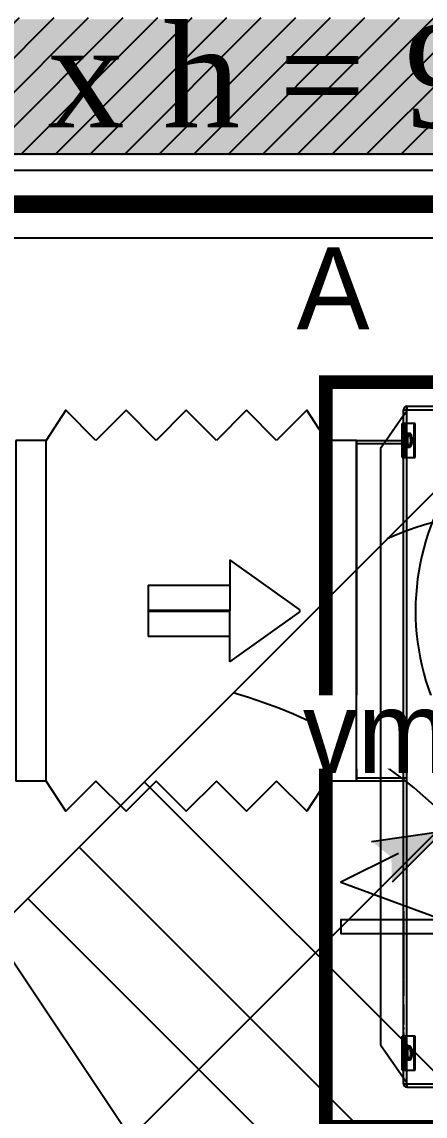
# Model space of a CAD drawing. Header units: centimetres. Extents: x 2811 to 13089, y 820 to 6224.
# Drawn here: x 8690.4 to 8749.6, y 2458.7 to 2619.3 of the extents above; entities that cross this region are included whole.
import ezdxf

# ---------------------------------------------------------------- set-up
doc = ezdxf.new("R2010")
doc.units = ezdxf.units.CM
for name, color, linetype in [('01_poch_murs', 253, 'Continuous'), ('B GÈnÈral_Hatch', 252, 'Continuous'), ('B Général', 252, 'Continuous'), ('prlm-VMC', 93, 'Continuous')]:
    doc.layers.add(name, color=color, linetype=linetype)
doc.layers.add('prlm-ELEC-CFO', color=1, linetype='Continuous', lineweight=25)
doc.layers.add('prlm-MOD-PB', color=2, linetype='Continuous', lineweight=30)
doc.styles.add('prlm-elec-cfo', font='comic.ttf', dxfattribs={"height": 12})
doc.styles.add('prlm-vmc', font='pala.ttf', dxfattribs={"height": 14})

# ---------------------------------------------------------------- blocks, each defined once
blk = doc.blocks.new('xi.manchonvmc')
at = {"layer": 'prlm-VMC'}
for points in [[(3.54, 20), (5.86, 23.54), (9.39, 20)], [(9.39, 20), (12.93, 23.54), (16.46, 20)], [(16.46, 20), (20, 23.54), (23.54, 20)], [(23.54, 20), (27.07, 23.54), (30.61, 20)], [(30.61, 20), (34.14, 23.54), (36.46, 20)], [(0, -20), (0, 20)], [(0, 20), (3.54, 20)], [(3.54, -20), (3.54, 20)], [(36.46, 20), (36.46, -20)], [(36.46, 20), (40, 20)], [(40, -20), (40, 20)], [(0, -20), (3.54, -20)], [(3.54, -20), (5.86, -23.54), (9.39, -20)], [(9.39, -20), (12.93, -23.54), (16.46, -20)], [(16.46, -20), (20, -23.54), (23.54, -20)], [(23.54, -20), (27.07, -23.54), (30.61, -20)], [(30.61, -20), (34.14, -23.54), (36.46, -20)], [(36.46, -20), (40, -20)]]:
    blk.add_lwpolyline(points, dxfattribs=at)
blk = doc.blocks.new('xi.d630')
at = {"layer": 'prlm-VMC'}
for p, q in [((0, 0), (0, 115.95)), ((-40.95, 75), (40.95, 75)), ((-31.5, 0), (-31.5, 75)), ((31.5, 0), (31.5, 75)), ((-31.5, 12), (31.5, 12)), ((-31.5, 0), (31.5, 0))]:
    blk.add_line(p, q, dxfattribs=at)
for centre, radius, start, end in [((0, 75), 31.5, 0, 180), ((0, 75), 28.35, 0, 180), ((14.18, 75), 14.18, 0, 180), ((0, 45.25), 33.53, 20.016, 159.984), ((0, 75), 31.5, 180, 0), ((-14.17, 75), 14.18, 180, 0), ((0, -28.1), 64.67, 60.8516, 119.1484)]:
    blk.add_arc(centre, radius, start, end, dxfattribs=at)
blk = doc.blocks.new('xi.c630-45')
at = {"layer": 'prlm-VMC'}
for p, q in [((2.86, 82.95), (-3.82, 76.27)), ((47.41, 38.41), (2.86, 82.95)), ((-17.11, 62.98), (-3.82, 76.27)), ((40.73, 31.72), (-3.82, 76.27)), ((-31.5, 28.25), (-17.11, 62.98)), ((36.3, 27.29), (-17.11, 62.98)), ((18.45, 54), (25.13, 60.68)), ((9.59, 45.14), (18.45, 54)), ((0, 21.98), (9.59, 45.14)), ((47.41, 38.41), (40.73, 31.72)), ((36.3, 27.29), (40.73, 31.72)), ((31.5, 15.72), (-31.5, 28.25)), ((-31.5, 9.45), (-31.5, 28.25)), ((31.5, 15.72), (36.3, 27.29)), ((0, 9.45), (0, 21.98)), ((31.5, 9.45), (31.5, 15.72)), ((-31.5, 0), (-31.5, 9.45)), ((31.5, 9.45), (-31.5, 9.45)), ((0, 0), (0, 9.45)), ((31.5, 0), (31.5, 9.45)), ((31.5, 0), (-31.5, 0))]:
    blk.add_line(p, q, dxfattribs=at)
blk = doc.blocks.new('xi.vmc')
at = {"layer": 'prlm-ELEC-CFO', "lineweight": 5}
blk.add_hatch(color=0, dxfattribs=at).paths.add_polyline_path([(-3, 6), (-0.1, 3.7), (0, 0), (7.5, 7.5)])
at = {"layer": 'prlm-ELEC-CFO', "color": 0}
for points in [[(-3, 6), (7.5, 7.5), (0, 0)], [(0.95, 4.23), (-7.5, 0), (7.5, -5.5), (-7.5, -5.5), (-7.5, -7.5), (7.5, -7.5)]]:
    blk.add_lwpolyline(points, dxfattribs=at)
blk = doc.blocks.new('xi.lumA')
at = {"layer": 'prlm-ELEC-CFO', "color": 0, "linetype": 'ByBlock', "lineweight": -2, "ltscale": 50}
blk.add_lwpolyline([(-80, -5), (-80, 5), (80, 5), (80, -5)], close=True, dxfattribs=at)
at = {"layer": 'prlm-ELEC-CFO', "color": 0, "linetype": 'ByBlock', "lineweight": 5, "ltscale": 50, "const_width": 2.6}
blk.add_lwpolyline([(-60, 0), (60, 0), (60, 0)], dxfattribs=at)
blk = doc.blocks.new('xi.naos7500v')
at = {"layer": 'prlm-VMC', "color": 0}
for p, q in [((-35.75, 99.9), (-35.75, 99.4)), ((-35.75, 99.4), (-35.75, 99.9)), ((-35.75, 99.9), (35.75, 99.9)), ((-36.25, 98.54), (-38.8, 94.9)), ((-36.25, 97.4), (-36.25, 99.4)), ((-36.25, 99.4), (-35.75, 99.4)), ((-36.25, 99.4), (-35.75, 99.4)), ((-36.25, 98.54), (-35.75, 99.26)), ((-35.75, 99.26), (-35.75, 99.4)), ((-35.75, 0.5), (-35.75, 99.4)), ((-35.75, 99.4), (35.75, 99.4)), ((-35.75, 99.4), (35.75, 99.4)), ((-35.75, 99.4), (35.75, 99.4)), ((-35.75, 97.4), (-35.75, 99.4)), ((-34.72, 97.4), (-36.44, 97.4)), ((-36.44, 92.4), (-36.44, 97.4)), ((-36.25, 92.4), (-36.25, 97.4)), ((-36.12, 97.4), (-36.12, 92.4)), ((-35.75, 92.4), (-35.75, 97.4)), ((-34.53, 97.4), (-34.72, 97.4)), ((-34.72, 92.4), (-34.72, 97.4)), ((-34.53, 92.4), (-34.53, 97.4)), ((-43.15, 44.9), (-43.15, 94.9)), ((-43.15, 94.9), (-36.44, 94.9)), ((-38.8, 94.9), (-39.65, 93.69)), ((-36.44, 94.9), (-36.25, 94.9)), ((-35.33, 95.9), (-35.57, 95.9)), ((-35.75, 94.4), (-43.15, 94.4)), ((-39.65, 93.69), (-39.65, 44.9)), ((-35.57, 93.9), (-35.33, 93.9)), ((-36.44, 92.4), (-34.72, 92.4)), ((-36.25, 7.49), (-36.25, 92.4)), ((-35.75, 7.49), (-35.75, 92.4)), ((-34.72, 92.4), (-34.53, 92.4)), ((-36.25, 90.67), (-36.25, 90.91)), ((-36.25, 90.91), (-36.25, 90.91)), ((-36.25, 90.67), (-36.25, 90.67)), ((-36.25, 89.81), (-36.25, 90.67)), ((-36.25, 90.67), (-36.25, 90.67)), ((-36.25, 89.81), (-36.25, 89.81)), ((-36.25, 89.81), (-36.25, 89.81)), ((-36.25, 89.57), (-36.25, 89.81)), ((-36.25, 89.57), (-36.25, 89.57)), ((-36.25, 88.91), (-36.25, 88.91)), ((-36.25, 88.36), (-36.25, 88.91)), ((-36.25, 88.67), (-36.25, 88.67)), ((-36.25, 88.52), (-36.25, 88.52)), ((-36.25, 88.45), (-36.25, 88.45)), ((-36.25, 88.24), (-36.25, 88.45)), ((-36.25, 88.36), (-36.25, 88.36)), ((-36.25, 88.12), (-36.25, 88.36)), ((-36.25, 88.24), (-36.25, 88.24)), ((-36.25, 88.03), (-36.25, 88.24)), ((-36.25, 88.12), (-36.25, 88.12)), ((-36.25, 87.57), (-36.25, 88.12)), ((-36.25, 88.03), (-36.25, 88.03)), ((-36.25, 87.96), (-36.25, 87.96)), ((-36.25, 87.81), (-36.25, 87.81)), ((-36.25, 87.57), (-36.25, 87.57)), ((-36.25, 84.9), (-36.25, 86.9)), ((-36.25, 86.9), (-36.25, 86.9)), ((-36.25, 85.15), (-36.25, 86.66)), ((-36.25, 86.66), (-36.25, 86.66)), ((-36.25, 85.15), (-36.25, 85.15)), ((-36.25, 84.9), (-36.25, 84.9)), ((-36.25, 84.24), (-36.25, 84.24)), ((-36.25, 83.71), (-36.25, 84.24)), ((-36.25, 84.24), (-36.25, 84.24)), ((-36.25, 84), (-36.25, 84)), ((-36.25, 84), (-36.25, 84)), ((-36.25, 84), (-36.25, 84)), ((-36.25, 83.85), (-36.25, 83.85)), ((-36.25, 83.79), (-36.25, 83.79)), ((-36.25, 83.79), (-36.25, 83.79)), ((-36.25, 83.71), (-36.25, 83.71)), ((-36.25, 83.71), (-36.25, 83.71)), ((-36.25, 83.44), (-36.25, 83.71)), ((-36.25, 83.71), (-36.25, 83.71)), ((-36.25, 83.71), (-36.25, 83.71)), ((-36.25, 83.71), (-36.25, 83.71)), ((-36.25, 83.44), (-36.25, 83.44)), ((-36.25, 83.44), (-36.25, 83.44)), ((-36.25, 82.9), (-36.25, 83.44)), ((-36.25, 83.44), (-36.25, 83.44)), ((-36.25, 83.44), (-36.25, 83.44)), ((-36.25, 83.44), (-36.25, 83.44)), ((-36.25, 83.36), (-36.25, 83.36)), ((-36.25, 83.29), (-36.25, 83.29)), ((-36.25, 83.29), (-36.25, 83.29)), ((-36.25, 83.15), (-36.25, 83.15)), ((-36.25, 83.15), (-36.25, 83.15)), ((-36.25, 82.9), (-36.25, 82.9)), ((-36.25, 82.9), (-36.25, 82.9)), ((-36.25, 82.9), (-36.25, 82.9)), ((-36.25, 80.24), (-36.25, 80.24)), ((-36.25, 78.91), (-36.25, 80.24)), ((-36.25, 80.24), (-36.25, 80.24)), ((-36.25, 79.96), (-36.25, 79.96)), ((-36.25, 79.18), (-36.25, 79.18)), ((-36.25, 78.91), (-36.25, 78.91)), ((-61.75, 77.4), (-61.75, 69.9)), ((-51.55, 70.11), (-61.75, 77.4)), ((-36.25, 78.24), (-36.25, 78.24)), ((-36.25, 76.9), (-36.25, 78.24)), ((-36.25, 78), (-36.25, 78)), ((-36.25, 77.47), (-36.25, 77.47)), ((-36.25, 77.47), (-36.25, 77.47)), ((-36.25, 77.47), (-36.25, 77.47)), ((-36.25, 77.47), (-36.25, 77.47)), ((-36.25, 77.47), (-36.25, 77.47)), ((-36.25, 77.47), (-36.25, 77.47)), ((-36.25, 77.15), (-36.25, 77.15)), ((-36.25, 76.9), (-36.25, 76.9)), ((-36.25, 76.9), (-36.25, 76.9)), ((-36.25, 76.9), (-36.25, 76.9)), ((-36.25, 74.91), (-36.25, 76.24)), ((-36.25, 76.24), (-36.25, 76.24)), ((-36.25, 76), (-36.25, 76)), ((-36.25, 75.15), (-36.25, 76)), ((-36.25, 75.15), (-36.25, 75.15)), ((-36.25, 74.91), (-36.25, 74.91)), ((-36.25, 74.24), (-36.25, 74.24)), ((-36.25, 72.91), (-36.25, 74.24)), ((-36.25, 74), (-36.25, 74)), ((-36.25, 73.15), (-36.25, 74)), ((-73.75, 73.65), (-61.75, 73.65)), ((-73.75, 73.65), (-73.75, 69.95)), ((-36.25, 73.15), (-36.25, 73.15)), ((-36.25, 72.91), (-36.25, 72.91)), ((-61.75, 69.95), (-73.75, 69.95)), ((-73.75, 69.95), (-73.75, 69.85)), ((-73.75, 69.85), (-73.75, 66.15)), ((-73.75, 69.85), (-61.75, 69.85)), ((-61.75, 62.4), (-61.75, 69.9)), ((-61.75, 62.4), (-51.55, 69.69)), ((-51.55, 70.11), (-51.55, 69.9)), ((-51.55, 69.9), (-51.55, 69.69)), ((-36.25, 70.24), (-36.25, 70.24)), ((-36.25, 69.47), (-36.25, 70.24)), ((-36.25, 70), (-36.25, 70)), ((-36.25, 69.47), (-36.25, 70)), ((-36.25, 69.47), (-36.25, 69.47)), ((-36.25, 69.47), (-36.25, 69.47)), ((-36.25, 69.47), (-36.25, 69.47)), ((-36.25, 69.47), (-36.25, 69.47)), ((-36.25, 69.47), (-36.25, 69.47)), ((-36.25, 68.91), (-36.25, 69.47)), ((-36.25, 69.47), (-36.25, 69.47)), ((-36.25, 69.14), (-36.25, 69.47)), ((-36.25, 69.47), (-36.25, 69.47)), ((-36.25, 69.47), (-36.25, 69.47)), ((-36.25, 69.14), (-36.25, 69.14)), ((-36.25, 69.14), (-36.25, 69.14)), ((-36.25, 69.12), (-36.25, 69.12)), ((-36.25, 68.91), (-36.25, 68.91)), ((-36.25, 68.91), (-36.25, 68.91)), ((-36.25, 68.91), (-36.25, 68.91)), ((-36.25, 68.24), (-36.25, 68.24)), ((-36.25, 67.41), (-36.25, 68.24)), ((-36.25, 68), (-36.25, 68)), ((-36.25, 67.41), (-36.25, 68)), ((-61.75, 66.15), (-73.75, 66.15)), ((-36.25, 67.41), (-36.25, 67.41)), ((-36.25, 67.41), (-36.25, 67.41)), ((-36.25, 67.41), (-36.25, 67.41)), ((-36.25, 66.91), (-36.25, 67.41)), ((-36.25, 67.41), (-36.25, 67.41)), ((-36.25, 67.41), (-36.25, 67.41)), ((-36.25, 67.14), (-36.25, 67.41)), ((-36.25, 67.14), (-36.25, 67.14)), ((-36.25, 66.91), (-36.25, 66.91)), ((-36.25, 64.24), (-36.25, 64.24)), ((-36.25, 64), (-36.25, 64.24)), ((-36.25, 64), (-36.25, 64)), ((-36.25, 63.57), (-36.25, 64)), ((-36.25, 63.69), (-36.25, 63.69)), ((-36.25, 63.57), (-36.25, 63.57)), ((-36.25, 63.15), (-36.25, 63.57)), ((-36.25, 63.45), (-36.25, 63.45)), ((-36.25, 63.15), (-36.25, 63.15)), ((-36.25, 62.91), (-36.25, 63.15)), ((-36.25, 62.91), (-36.25, 62.91)), ((-43.15, 45.4), (-35.75, 45.4)), ((-36.25, 44.9), (-43.15, 44.9)), ((-39.65, 44.9), (-39.65, 6.21)), ((-36.25, 25.84), (-36.25, 25.84)), ((-36.25, 25.84), (-36.25, 25.84)), ((-36.25, 25.84), (-36.25, 25.84)), ((-36.25, 25.84), (-36.25, 25.64)), ((-36.25, 25.64), (-36.25, 25.64)), ((-36.25, 25.64), (-36.25, 25.24)), ((-36.25, 25.53), (-36.25, 25.53)), ((-36.25, 25.51), (-36.25, 25.51)), ((-36.25, 25.45), (-36.25, 25.45)), ((-36.25, 25.41), (-36.25, 25.41)), ((-36.25, 25.41), (-36.25, 25.41)), ((-36.25, 25.39), (-36.25, 25.39)), ((-36.25, 25.39), (-36.25, 25.39)), ((-36.25, 25.31), (-36.25, 25.31)), ((-36.25, 25.31), (-36.25, 25.31)), ((-36.25, 25.28), (-36.25, 25.28)), ((-36.25, 25.27), (-36.25, 25.27)), ((-36.25, 25.26), (-36.25, 25.26)), ((-36.25, 25.26), (-36.25, 25.26)), ((-36.25, 25.24), (-36.25, 25.24)), ((-36.25, 25.24), (-36.25, 23.21)), ((-36.25, 25.23), (-36.25, 25.23)), ((-36.25, 25.23), (-36.25, 25.23)), ((-36.25, 25.15), (-36.25, 25.15)), ((-36.25, 24.89), (-36.25, 24.89)), ((-36.25, 24.89), (-36.25, 24.89)), ((-36.25, 24.89), (-36.25, 24.89)), ((-36.25, 24.87), (-36.25, 24.87)), ((-36.25, 24.87), (-36.25, 24.87)), ((-36.25, 24.87), (-36.25, 24.87)), ((-36.25, 24.86), (-36.25, 24.86)), ((-36.25, 24.85), (-36.25, 24.85)), ((-36.25, 24.82), (-36.25, 24.82)), ((-36.25, 23.57), (-36.25, 23.57)), ((-36.25, 23.57), (-36.25, 23.57)), ((-36.25, 23.55), (-36.25, 23.55)), ((-36.25, 23.55), (-36.25, 23.49)), ((-36.25, 23.53), (-36.25, 23.53)), ((-36.25, 23.51), (-36.25, 23.51)), ((-36.25, 23.49), (-36.25, 23.49)), ((-36.25, 23.49), (-36.25, 23.49)), ((-36.25, 23.49), (-36.25, 23.25)), ((-36.25, 23.45), (-36.25, 23.45)), ((-36.25, 23.38), (-36.25, 23.38)), ((-36.25, 23.36), (-36.25, 23.36)), ((-36.25, 23.32), (-36.25, 23.32)), ((-36.25, 23.32), (-36.25, 23.32)), ((-36.25, 23.25), (-36.25, 23.25)), ((-36.25, 23.25), (-36.25, 23.25)), ((-36.25, 23.25), (-36.25, 23.24)), ((-36.25, 23.24), (-36.25, 23.24)), ((-36.25, 23.24), (-36.25, 23.24)), ((-36.25, 23.24), (-36.25, 23.23)), ((-36.25, 23.23), (-36.25, 23.23)), ((-36.25, 23.23), (-36.25, 23.23)), ((-36.25, 23.23), (-36.25, 23.23)), ((-36.25, 23.23), (-36.25, 23.17)), ((-36.25, 23.21), (-36.25, 23.21)), ((-36.25, 23.21), (-36.25, 23.16)), ((-36.25, 23.19), (-36.25, 23.19)), ((-36.25, 23.17), (-36.25, 23.17)), ((-36.25, 23.17), (-36.25, 23.17)), ((-36.25, 23.17), (-36.25, 23.17)), ((-36.25, 23.17), (-36.25, 21.99)), ((-36.25, 23.16), (-36.25, 23.16)), ((-36.25, 23.16), (-36.25, 23.04)), ((-36.25, 23.12), (-36.25, 23.12)), ((-36.25, 23.05), (-36.25, 23.05)), ((-36.25, 23.04), (-36.25, 23.04)), ((-36.25, 23.04), (-36.25, 23.01)), ((-36.25, 23.01), (-36.25, 23.01)), ((-36.25, 22.39), (-36.25, 22.39)), ((-36.25, 22.08), (-36.25, 22.08)), ((-36.25, 22.08), (-36.25, 22.03)), ((-36.25, 22.03), (-36.25, 22.03)), ((-36.25, 22.03), (-36.25, 22.03)), ((-36.25, 22.03), (-36.25, 21.07)), ((-36.25, 22), (-36.25, 22)), ((-36.25, 21.99), (-36.25, 21.99)), ((-36.25, 21.99), (-36.25, 21.97)), ((-36.25, 21.97), (-36.25, 21.97)), ((-36.25, 21.97), (-36.25, 21.9)), ((-36.25, 21.96), (-36.25, 21.96)), ((-36.25, 21.9), (-36.25, 21.9)), ((-36.25, 21.81), (-36.25, 21.81)), ((-36.25, 21.75), (-36.25, 21.75)), ((-36.25, 21.7), (-36.25, 21.7)), ((-36.25, 21.69), (-36.25, 21.69)), ((-36.25, 21.65), (-36.25, 21.65)), ((-36.25, 21.65), (-36.25, 21.65)), ((-36.25, 21.61), (-36.25, 21.61)), ((-36.25, 21.45), (-36.25, 21.45)), ((-36.25, 21.45), (-36.25, 21.45)), ((-36.25, 21.45), (-36.25, 20.83)), ((-36.25, 21.07), (-36.25, 21.07)), ((-36.25, 21.07), (-36.25, 20.36)), ((-36.25, 20.9), (-36.25, 20.9)), ((-36.25, 20.88), (-36.25, 20.88)), ((-36.25, 20.86), (-36.25, 20.86)), ((-36.25, 20.83), (-36.25, 20.83)), ((-36.25, 20.83), (-36.25, 20.83)), ((-36.25, 20.83), (-36.25, 20.83)), ((-36.25, 20.83), (-36.25, 20.83)), ((-36.25, 20.79), (-36.25, 20.79)), ((-36.25, 20.58), (-36.25, 20.58)), ((-36.25, 20.58), (-36.25, 20.58)), ((-36.25, 20.54), (-36.25, 20.54)), ((-36.25, 20.53), (-36.25, 20.53)), ((-36.25, 20.53), (-36.25, 20.53)), ((-36.25, 20.37), (-36.25, 20.37)), ((-36.25, 20.36), (-36.25, 20.36)), ((-36.25, 20.36), (-36.25, 20.28)), ((-36.25, 20.34), (-36.25, 20.34)), ((-36.25, 20.28), (-36.25, 20.28)), ((-36.25, 20.28), (-36.25, 20.26)), ((-36.25, 20.26), (-36.25, 20.26)), ((-36.25, 20.26), (-36.25, 20.21)), ((-36.25, 20.21), (-36.25, 20.21)), ((-36.25, 20.21), (-36.25, 19.86)), ((-36.25, 20.06), (-36.25, 20.06)), ((-36.25, 19.86), (-36.25, 19.86)), ((-36.25, 19.86), (-36.25, 19.82)), ((-36.25, 19.83), (-36.25, 19.83)), ((-36.25, 19.82), (-36.25, 19.82)), ((-36.25, 19.82), (-36.25, 19.79)), ((-36.25, 19.79), (-36.25, 19.79)), ((-36.25, 19.79), (-36.25, 19.78)), ((-36.25, 19.78), (-36.25, 19.78)), ((-36.25, 19.78), (-36.25, 19.48)), ((-36.25, 19.78), (-36.25, 19.78)), ((-36.25, 19.78), (-36.25, 19.78)), ((-36.25, 19.74), (-36.25, 19.74)), ((-36.25, 19.69), (-36.25, 19.69)), ((-36.25, 19.6), (-36.25, 19.6)), ((-36.25, 19.51), (-36.25, 19.51)), ((-36.25, 19.5), (-36.25, 19.5)), ((-36.25, 19.48), (-36.25, 19.48)), ((-36.25, 19.48), (-36.25, 19.48)), ((-36.25, 19.48), (-36.25, 19.45)), ((-36.25, 19.47), (-36.25, 19.47)), ((-36.25, 19.45), (-36.25, 19.45)), ((-36.25, 19.45), (-36.25, 18.7)), ((-36.25, 18.7), (-36.25, 18.7)), ((-36.25, 18.7), (-36.25, 18.21)), ((-36.25, 18.61), (-36.25, 18.61)), ((-36.25, 18.4), (-36.25, 18.4)), ((-36.25, 18.35), (-36.25, 18.35)), ((-36.25, 18.21), (-36.25, 18.21)), ((-36.25, 18.21), (-36.25, 18.13)), ((-36.25, 18.19), (-36.25, 18.19)), ((-36.25, 18.13), (-36.25, 18.13)), ((-36.25, 18.13), (-36.25, 18.07)), ((-36.25, 18.07), (-36.25, 18.07)), ((-36.25, 18.07), (-36.25, 17.92)), ((-36.25, 17.92), (-36.25, 17.92)), ((-36.25, 17.92), (-36.25, 17.83)), ((-36.25, 17.83), (-36.25, 17.83)), ((-36.25, 17.83), (-36.25, 17.64)), ((-36.25, 17.69), (-36.25, 17.69)), ((-36.25, 17.64), (-36.25, 17.64)), ((-36.25, 17.64), (-36.25, 17.59)), ((-36.25, 17.59), (-36.25, 17.59)), ((-36.25, 17.59), (-36.25, 17.11)), ((-36.25, 17.28), (-36.25, 17.28)), ((-36.25, 17.11), (-36.25, 17.11)), ((-36.25, 17.11), (-36.25, 16.39)), ((-36.25, 17.07), (-36.25, 17.07)), ((-36.25, 16.93), (-36.25, 16.93)), ((-36.25, 16.87), (-36.25, 16.87)), ((-36.25, 16.84), (-36.25, 16.84)), ((-36.25, 16.84), (-36.25, 16.84)), ((-36.25, 16.78), (-36.25, 16.78)), ((-36.25, 16.78), (-36.25, 16.78)), ((-36.25, 16.78), (-36.25, 16.78)), ((-36.25, 16.78), (-36.25, 16.78)), ((-36.25, 16.39), (-36.25, 16.39)), ((-36.25, 16.39), (-36.25, 15.86)), ((-36.25, 16.32), (-36.25, 16.32)), ((-36.25, 15.86), (-36.25, 15.86)), ((-36.25, 15.76), (-36.25, 15.86)), ((-36.25, 15.86), (-36.25, 15.86)), ((-36.25, 15.76), (-36.25, 15.76)), ((-36.25, 15.76), (-36.25, 15.36)), ((-36.25, 15.36), (-36.25, 15.36)), ((-36.25, 15.36), (-36.25, 15.31)), ((-36.25, 15.31), (-36.25, 15.31)), ((-36.25, 15.31), (-36.25, 14.91)), ((-36.25, 15.24), (-36.25, 15.24)), ((-36.25, 14.99), (-36.25, 14.99)), ((-36.25, 14.99), (-36.25, 14.99)), ((-36.25, 14.99), (-36.25, 14.99)), ((-36.25, 14.91), (-36.25, 14.91)), ((-36.25, 14.91), (-36.25, 14.2)), ((-36.25, 14.91), (-36.25, 14.91)), ((-36.25, 14.82), (-36.25, 14.82)), ((-36.25, 14.53), (-36.25, 14.82)), ((-36.25, 14.82), (-36.25, 14.82)), ((-36.25, 14.82), (-36.25, 14.82)), ((-36.25, 14.81), (-36.25, 14.81)), ((-36.25, 14.81), (-36.25, 14.81)), ((-36.25, 14.53), (-36.25, 14.53)), ((-36.25, 14.37), (-36.25, 14.53)), ((-36.25, 14.48), (-36.25, 14.48)), ((-36.25, 14.37), (-36.25, 14.37)), ((-36.25, 14.28), (-36.25, 14.37)), ((-36.25, 14.31), (-36.25, 14.31)), ((-36.25, 14.31), (-36.25, 14.31)), ((-36.25, 14.28), (-36.25, 14.28)), ((-36.25, 14.23), (-36.25, 14.28)), ((-36.25, 14.23), (-36.25, 14.23)), ((-36.25, 14.2), (-36.25, 14.2)), ((-36.25, 14.2), (-36.25, 14.05)), ((-36.25, 14.07), (-36.25, 14.07)), ((-36.25, 14.05), (-36.25, 14.05)), ((-36.25, 14.05), (-36.25, 14.01)), ((-36.25, 14.01), (-36.25, 14.01)), ((-36.25, 14.01), (-36.25, 13.96)), ((-36.25, 13.98), (-36.25, 13.98)), ((-36.25, 13.96), (-36.25, 13.84)), ((-36.25, 13.96), (-36.25, 13.96)), ((-36.25, 13.84), (-36.25, 13.84)), ((-36.25, 13.84), (-36.25, 13.81)), ((-36.25, 13.81), (-36.25, 13.81)), ((-36.25, 13.81), (-36.25, 13.53)), ((-36.25, 13.53), (-36.25, 13.53)), ((-36.25, 13.53), (-36.25, 13.43)), ((-36.25, 13.49), (-36.25, 13.49)), ((-36.25, 13.43), (-36.25, 13.43)), ((-36.25, 13.43), (-36.25, 13.39)), ((-36.25, 13.39), (-36.25, 13.39)), ((-36.25, 12.12), (-36.25, 12.12)), ((-36.25, 12.12), (-36.25, 12.03)), ((-36.25, 12.03), (-36.25, 12.03)), ((-36.25, 12.03), (-36.25, 11.69)), ((-36.25, 11.99), (-36.25, 11.99)), ((-36.25, 11.99), (-36.25, 11.99)), ((-36.25, 11.99), (-36.25, 11.99)), ((-36.25, 11.94), (-36.25, 11.94)), ((-36.25, 11.82), (-36.25, 11.82)), ((-36.25, 11.69), (-36.25, 11.69)), ((-36.25, 11.69), (-36.25, 10.61)), ((-36.25, 11.41), (-36.25, 11.41)), ((-36.25, 11.26), (-36.25, 11.26)), ((-36.25, 11.25), (-36.25, 11.26)), ((-36.25, 11.25), (-36.25, 11.25)), ((-36.25, 10.57), (-36.25, 11.25)), ((-36.25, 11.21), (-36.25, 11.21)), ((-36.25, 11.21), (-36.25, 11.21)), ((-36.25, 10.61), (-36.25, 10.61)), ((-36.25, 10.61), (-36.25, 10.36)), ((-36.25, 10.57), (-36.25, 10.57)), ((-36.25, 10.45), (-36.25, 10.57)), ((-36.25, 10.45), (-36.25, 10.45)), ((-36.25, 10.04), (-36.25, 10.45)), ((-36.25, 10.36), (-36.25, 10.36)), ((-36.25, 10.36), (-36.25, 9.7)), ((-36.25, 10.07), (-36.25, 10.07)), ((-36.25, 10.07), (-36.25, 10.07)), ((-36.25, 10.04), (-36.25, 10.04)), ((-36.25, 10.04), (-36.25, 10.04)), ((-36.25, 10.04), (-36.25, 10.04)), ((-36.25, 9.89), (-36.25, 9.89)), ((-36.25, 9.85), (-36.25, 9.85)), ((-36.25, 9.7), (-36.25, 9.7)), ((-36.25, 9.7), (-36.25, 9.66)), ((-36.25, 9.66), (-36.25, 9.66)), ((-36.25, 9.66), (-36.25, 9.36)), ((-36.25, 9.49), (-36.25, 9.49)), ((-36.25, 9.49), (-36.25, 9.49)), ((-36.25, 9.49), (-36.25, 9.49)), ((-36.25, 9.46), (-36.25, 9.46)), ((-36.25, 9.45), (-36.25, 9.45)), ((-36.25, 9.44), (-36.25, 9.44)), ((-36.25, 9.37), (-36.25, 9.37)), ((-36.25, 9.36), (-36.25, 9.36)), ((-36.25, 9.28), (-36.25, 9.36)), ((-36.25, 9.28), (-36.25, 9.28)), ((-36.25, 9.28), (-36.25, 9.19)), ((-36.25, 9.19), (-36.25, 9.19)), ((-36.25, 9.18), (-36.25, 9.19)), ((-36.25, 9.18), (-36.25, 9.18)), ((-36.25, 8.86), (-36.25, 8.86)), ((-36.25, 8.79), (-36.25, 8.86)), ((-36.25, 8.86), (-36.25, 8.86)), ((-36.25, 8.86), (-36.25, 8.86)), ((-36.25, 8.85), (-36.25, 8.85)), ((-36.25, 8.79), (-36.25, 8.79)), ((-36.25, 8.79), (-36.25, 8.48)), ((-36.25, 8.57), (-36.25, 8.57)), ((-36.25, 8.57), (-36.25, 8.57)), ((-36.25, 8.57), (-36.25, 8.57)), ((-36.25, 8.52), (-36.25, 8.52)), ((-36.25, 8), (-36.25, 8.52)), ((-36.25, 8.51), (-36.25, 8.51)), ((-36.25, 8.5), (-36.25, 8.5)), ((-36.25, 8.45), (-36.25, 8.45)), ((-36.25, 8.45), (-36.25, 8.45)), ((-36.25, 8.45), (-36.25, 8.45)), ((-36.25, 8.45), (-36.25, 8.45)), ((-36.25, 8.45), (-36.25, 8.45)), ((-36.25, 8.38), (-36.25, 8.38)), ((-36.25, 8.38), (-36.25, 8.38)), ((-34.72, 7.49), (-36.44, 7.49)), ((-36.44, 2.49), (-36.44, 7.49)), ((-36.25, 8), (-36.25, 7.62)), ((-36.25, 8), (-36.25, 8)), ((-36.25, 7.69), (-36.25, 7.69)), ((-36.25, 7.62), (-36.25, 7.62)), ((-36.25, 7.62), (-36.25, 7.6)), ((-36.25, 7.6), (-36.25, 7.6)), ((-36.25, 7.6), (-36.25, 7.56)), ((-36.25, 7.56), (-36.25, 7.56)), ((-36.25, 7.56), (-36.25, 7.56)), ((-36.25, 7.56), (-36.25, 7.49)), ((-36.25, 7.53), (-36.25, 7.53)), ((-36.25, 2.49), (-36.25, 7.49)), ((-36.25, 7.49), (-36.25, 7.48)), ((-36.25, 7.48), (-36.25, 7.48)), ((-36.25, 7.48), (-36.25, 7.29)), ((-36.25, 7.39), (-36.25, 7.39)), ((-36.25, 7.34), (-36.25, 7.34)), ((-36.25, 7.29), (-36.25, 7.29)), ((-36.25, 7.29), (-36.25, 7.29)), ((-36.25, 7.29), (-36.25, 7.28)), ((-36.25, 7.28), (-36.25, 7.28)), ((-36.25, 7.28), (-36.25, 7.28)), ((-36.25, 7.28), (-36.25, 7.28)), ((-36.25, 7.28), (-36.25, 7.24)), ((-36.25, 7.24), (-36.25, 7.24)), ((-36.25, 7.24), (-36.25, 7.18)), ((-36.25, 7.18), (-36.25, 7.18)), ((-36.25, 7.18), (-36.25, 6.27)), ((-36.25, 7), (-36.25, 7)), ((-36.12, 7.49), (-36.12, 2.49)), ((-35.75, 2.49), (-35.75, 7.49)), ((-34.53, 7.49), (-34.72, 7.49)), ((-34.72, 2.49), (-34.72, 7.49)), ((-34.53, 2.49), (-34.53, 7.49)), ((-39.65, 6.21), (-36.25, 1.36)), ((-36.25, 6.42), (-36.25, 6.42)), ((-36.25, 6.33), (-36.25, 6.33)), ((-36.25, 6.33), (-36.25, 3.08)), ((-36.25, 6.11), (-36.25, 6.11)), ((-36.25, 6.1), (-36.25, 6.1)), ((-36.25, 6.04), (-36.25, 6.04)), ((-36.25, 6.02), (-36.25, 6.02)), ((-36.25, 5.95), (-36.25, 5.95)), ((-36.25, 5.93), (-36.25, 5.93)), ((-36.25, 5.88), (-36.25, 5.88)), ((-35.33, 6), (-35.57, 6)), ((-36.25, 4.16), (-36.25, 4.16)), ((-36.25, 4.16), (-36.25, 2.49)), ((-36.25, 3.24), (-36.25, 3.24)), ((-35.57, 4), (-35.33, 4)), ((-36.44, 2.49), (-34.72, 2.49)), ((-36.25, 3.08), (-36.25, 3.08)), ((-36.25, 2.49), (-36.25, 2.38)), ((-36.25, 0.5), (-36.25, 2.49)), ((-36.25, 2.47), (-36.25, 2.47)), ((-36.25, 1.81), (-36.25, 2.47)), ((-36.25, 2.38), (-36.25, 2.38)), ((-36.25, 1.81), (-36.25, 1.81)), ((-35.75, 0.5), (-35.75, 2.49)), ((-34.72, 2.49), (-34.53, 2.49)), ((-36.25, 1.36), (-35.75, 0.64)), ((-36.25, 0.5), (-35.75, 0.5)), ((-36.25, 0.5), (-35.75, 0.5)), ((-35.75, 0.5), (-35.75, 0.64)), ((-35.75, 0.5), (35.75, 0.5)), ((-35.75, 0.5), (-35.75, 0)), ((-35.75, 0.5), (35.75, 0.5)), ((-35.75, 0.5), (35.75, 0.5)), ((-35.75, 0), (-35.75, 0.5)), ((-35.75, 0), (35.75, 0))]:
    blk.add_line(p, q, dxfattribs=at)
for centre, start, end in [((-35.75, 99.4), 90, 180), ((-35.75, 0.5), 180, 270)]:
    blk.add_arc(centre, 0.5, start, end, dxfattribs=at)
for centre, major_axis, ratio, start_param, end_param in [((-35.57, 94.91), (0, 1), 0.377099, 0, 3.141593), ((-35.33, 94.91), (0, -1), 0.36397, -2.808111, -0.333482), ((-35.57, 94.91), (0, 1), 0.377099, -1.570796, 0), ((-35.57, 94.91), (0, 1), 0.377099, -3.141593, -1.570796), ((-35.33, 94.91), (0, -1), 0.36397, -3.141593, -2.808111), ((-35.33, 94.91), (0, -1), 0.36397, 1.570796, 3.141593), ((-35.33, 94.91), (0, -1), 0.36397, 0, 1.570796), ((-35.33, 94.91), (0, -1), 0.36397, -0.333482, 0), ((-35.57, 5), (0, 1), 0.377099, 0, 3.141593), ((-35.33, 5), (0, -1), 0.36397, -2.808111, -0.333482), ((-35.57, 5), (0, 1), 0.377099, -1.570796, 0), ((-35.57, 5), (0, 1), 0.377099, -3.141593, -1.570796), ((-35.33, 5), (0, -1), 0.36397, -3.141593, -2.808111), ((-35.33, 5), (0, -1), 0.36397, 1.570796, 3.141593), ((-35.33, 5), (0, -1), 0.36397, 0, 1.570796), ((-35.33, 5), (0, -1), 0.36397, -0.333482, 0)]:
    blk.add_ellipse(centre, major_axis=major_axis, ratio=ratio, start_param=start_param, end_param=end_param, dxfattribs=at)
at = {"layer": 'prlm-VMC', "color": 0, "insert": (7.52, 160.71), "char_height": 15, "width": 295.9953, "attachment_point": 5, "style": 'prlm-vmc'}
blk.add_mtext('Naos RT Control 7500 V\\PL x l x h = 999 x 725 x 836 mm', dxfattribs=at)

msp = doc.modelspace()

# ---------------------------------------------------------------- hatches: boundary and pattern name
at = {"layer": '01_poch_murs'}
h = msp.add_hatch(color=256, dxfattribs=at)
h.dxf.hatch_style = 1
edge = h.paths.add_edge_path()
edge.add_line((4843.31, 4714.635), (4843.31, 4696.635))
edge.add_line((4843.31, 4696.635), (4835.31, 4696.635))
edge.add_line((4835.31, 4696.635), (4835.31, 4348.672))
edge.add_line((4835.31, 4348.672), (5000.316, 4348.672))
edge.add_line((5000.316, 4348.672), (5000.318, 4586.635))
edge.add_line((5000.318, 4586.635), (5020.318, 4586.635))
edge.add_line((5020.318, 4586.635), (5020.316, 4348.672))
edge.add_line((5020.316, 4348.672), (5075.31, 4348.672))
edge.add_line((5075.31, 4348.672), (5075.31, 4330.672))
edge.add_line((5075.31, 4330.672), (5020.316, 4330.672))
edge.add_line((5020.316, 4330.672), (5020.312, 3889.654))
edge.add_line((5020.312, 3889.654), (4935.311, 3889.654))
edge.add_line((4935.311, 3889.654), (4935.311, 3141.635))
edge.add_line((4935.311, 3141.635), (5000.31, 3141.635))
edge.add_line((5000.31, 3141.635), (5000.31, 3779.654))
edge.add_line((5000.31, 3779.654), (5020.31, 3779.654))
edge.add_line((5020.31, 3779.654), (5020.31, 3276.635))
edge.add_line((5020.31, 3276.635), (5608.31, 3276.635))
edge.add_line((5608.31, 3276.635), (5608.31, 3699.635))
edge.add_line((5608.31, 3699.635), (5633.31, 3699.635))
edge.add_line((5633.31, 3699.635), (5633.31, 3276.635))
edge.add_line((5633.31, 3276.635), (6188.31, 3276.633))
edge.add_line((6188.31, 3276.633), (6188.31, 3779.633))
edge.add_line((6188.31, 3779.633), (6210.31, 3779.633))
edge.add_line((6210.31, 3779.633), (6210.31, 3779.633))
edge.add_line((6210.31, 3779.633), (6230.31, 3779.633))
edge.add_line((6230.31, 3779.633), (6230.31, 3276.633))
edge.add_line((6230.31, 3276.633), (6786.31, 3276.635))
edge.add_line((6786.31, 3276.635), (6786.31, 3779.654))
edge.add_line((6786.31, 3779.654), (6806.31, 3779.655))
edge.add_line((6806.31, 3779.655), (6806.31, 3276.635))
edge.add_line((6806.31, 3276.635), (7056.31, 3276.635))
edge.add_line((7056.31, 3276.635), (7056.31, 3829.635))
edge.add_line((7056.31, 3829.635), (7222.31, 3829.635))
edge.add_line((7222.31, 3829.635), (7222.31, 3809.635))
edge.add_line((7222.31, 3809.635), (7074.31, 3809.635))
edge.add_line((7074.31, 3809.635), (7075.576, 3280.885))
edge.add_arc((7078.826, 3280.885), 3.25, 0, 180, ccw=False)
edge.add_arc((7078.826, 3280.885), 3.25, -90, 0, ccw=False)
edge.add_line((7078.826, 3277.635), (7332.31, 3276.635))
edge.add_line((7332.31, 3276.635), (7332.31, 3809.635))
edge.add_line((7332.31, 3809.635), (7324.31, 3809.635))
edge.add_line((7324.31, 3809.635), (7324.31, 3829.635))
edge.add_line((7324.31, 3829.635), (7352.31, 3829.635))
edge.add_line((7352.31, 3829.635), (7352.31, 3276.635))
edge.add_line((7352.31, 3276.635), (7612.31, 3276.635))
edge.add_line((7612.31, 3276.635), (7612.31, 3779.62))
edge.add_line((7612.31, 3779.62), (7632.31, 3779.62))
edge.add_line((7632.31, 3779.62), (7632.31, 3276.635))
edge.add_line((7632.31, 3276.635), (8147.31, 3276.635))
edge.add_line((8147.31, 3276.635), (8147.31, 3779.62))
edge.add_line((8147.31, 3779.62), (8167.31, 3779.62))
edge.add_line((8167.31, 3779.62), (8167.31, 3276.635))
edge.add_line((8167.31, 3276.635), (8427.31, 3276.635))
edge.add_line((8427.31, 3276.635), (8427.31, 3779.582))
edge.add_line((8427.31, 3779.582), (8452.31, 3779.582))
edge.add_line((8452.31, 3779.582), (8452.372, 2619.625))
edge.add_line((8452.372, 2619.625), (9042.891, 2619.625))
edge.add_line((9042.891, 2619.625), (9042.829, 3334.646))
edge.add_line((9042.829, 3334.646), (9060.829, 3334.646))
edge.add_line((9060.829, 3334.646), (9060.829, 2947.635))
edge.add_line((9060.829, 2947.635), (9276.816, 2947.635))
edge.add_line((9276.816, 2947.635), (9276.816, 2927.635))
edge.add_line((9276.816, 2927.635), (9060.829, 2927.635))
edge.add_line((9060.829, 2927.635), (9060.829, 2474.635))
edge.add_line((9060.829, 2474.635), (9585.792, 2474.635))
edge.add_line((9585.792, 2474.635), (9585.792, 2584.64))
edge.add_line((9585.792, 2584.64), (9605.792, 2584.64))
edge.add_line((9605.792, 2584.64), (9605.792, 2454.635))
edge.add_line((9605.792, 2454.635), (9042.829, 2454.635))
edge.add_line((9042.829, 2454.635), (9042.891, 2599.625))
edge.add_line((9042.891, 2599.625), (8452.372, 2599.625))
edge.add_line((8452.372, 2599.625), (8452.31, 2349.635))
edge.add_line((8452.31, 2349.635), (9810.829, 2349.635))
edge.add_line((9810.829, 2349.635), (9810.829, 2324.635))
edge.add_line((9810.829, 2324.635), (8427.31, 2324.635))
edge.add_line((8427.31, 2324.635), (8427.31, 3181.635))
edge.add_line((8427.31, 3181.635), (8427.31, 3251.635))
edge.add_line((8427.31, 3251.635), (7074.31, 3251.635))
edge.add_line((7074.31, 3251.635), (6969.311, 3251.635))
edge.add_line((6969.311, 3251.635), (6208.31, 3251.633))
edge.add_line((6208.31, 3251.633), (6208.31, 3251.633))
edge.add_line((6208.31, 3251.633), (5020.307, 3251.635))
edge.add_line((5020.307, 3251.635), (5020.306, 3121.635))
edge.add_line((5020.306, 3121.635), (4915.311, 3121.635))
edge.add_line((4915.311, 3121.635), (4915.311, 3909.654))
edge.add_line((4915.311, 3909.654), (5000.312, 3909.654))
edge.add_line((5000.312, 3909.654), (5000.316, 4330.672))
edge.add_line((5000.316, 4330.672), (4815.31, 4330.672))
edge.add_line((4815.31, 4330.672), (4815.31, 4909.635))
edge.add_line((4815.31, 4909.635), (5487.241, 4909.634))
edge.add_line((5487.241, 4909.634), (5488.653, 4884.635))
edge.add_line((5488.653, 4884.635), (5608.31, 4884.635))
edge.add_line((5608.31, 4884.635), (5608.31, 4459.637))
edge.add_line((5608.31, 4459.637), (5633.294, 4459.389))
edge.add_line((5633.294, 4459.389), (5633.324, 4459.389))
edge.add_line((5633.324, 4459.389), (5608.339, 4459.637))
edge.add_line((5608.339, 4459.637), (5608.31, 4884.635))
edge.add_line((5608.31, 4884.635), (5203.31, 4884.635))
edge.add_line((5203.31, 4884.635), (5203.31, 4330.672))
edge.add_line((5203.31, 4330.672), (5203.31, 4330.672))
edge.add_line((5203.31, 4330.672), (5203.368, 4459.636))
edge.add_line((5203.368, 4459.636), (5185.368, 4459.636))
edge.add_line((5185.368, 4459.636), (5185.31, 4696.635))
edge.add_line((5185.31, 4696.635), (5020.318, 4696.635))
edge.add_line((5020.318, 4696.635), (5020.318, 4688.635))
edge.add_line((5020.318, 4688.635), (5000.318, 4688.635))
edge.add_line((5000.318, 4688.635), (5000.318, 4696.635))
edge.add_line((5000.318, 4696.635), (4945.31, 4696.635))
edge.add_line((4945.31, 4696.635), (4945.31, 4714.635))
edge.add_line((4945.31, 4714.635), (5185.31, 4714.635))
edge.add_line((5185.31, 4714.635), (5185.31, 4884.635))
edge.add_line((5185.31, 4884.635), (4835.31, 4884.635))
edge.add_line((4835.31, 4884.635), (4835.31, 4714.635))
edge.add_line((4835.31, 4714.635), (4843.31, 4714.635))
at = {"layer": 'B GÈnÈral_Hatch', "linetype": 'Continuous'}
h = msp.add_hatch(dxfattribs=at)
h.set_pattern_fill('50_BETON', color=256, style=0, pattern_type=2)
h.set_pattern_definition([(45, (0, 0), (2.4253472, -2.6458333), [])])
h.paths.add_polyline_path([(9042.694, 2599.876), (9042.694, 2619.876), (8451.484, 2619.876), (8451.484, 2599.876)])

# ---------------------------------------------------------------- linework, layer by layer
at = {"layer": 'B Général', "linetype": 'Continuous', "lineweight": 18}
msp.add_line((8451.484, 2599.876), (9042.694, 2599.876), dxfattribs=at)
at = {"layer": 'B Général', "linetype": 'Continuous'}
msp.add_line((8451.484, 2599.876), (9042.694, 2599.876), dxfattribs=at)
at = {"layer": 'prlm-MOD-PB', "const_width": 2}
msp.add_lwpolyline([(8833.804, 2566.399), (8833.804, 2457.137), (8735.05, 2457.137), (8735.05, 2566.399)], close=True, dxfattribs=at)

# ---------------------------------------------------------------- block references
at = {"layer": 'prlm-ELEC-CFO'}
for name, p in [('xi.lumA', (8743.431, 2592.514)), ('xi.vmc', (8744.762, 2493.013))]:
    msp.add_blockref(name, p, dxfattribs=at)
at = {"layer": 'prlm-VMC'}
for name, p, xscale, yscale, zscale, rotation in [('xi.d630', (8723.94, 2473.081), 1.126984126984121, 1.126984126984121, 1.126984126984121, 315), ('xi.manchonvmc', (8739.557, 2532.849), 1.25, 1.25, 1.25, 180), ('xi.c630-45', (8723.94, 2473.081), 1.126984126984121, 1.126984126984121, 1.126984126984121, 135.0000000000044)]:
    msp.add_blockref(name, p, dxfattribs=dict(at, xscale=xscale, yscale=yscale, zscale=zscale, rotation=rotation))

# ---------------------------------------------------------------- next in the draw order: texts
at = {"layer": 'prlm-ELEC-CFO', "lineweight": 20, "char_height": 12, "attachment_point": 2, "line_spacing_factor": 0.8, "style": 'prlm-elec-cfo', "bg_fill": 3, "box_fill_scale": 0.95, "bg_fill_color": 256, "bg_fill_transparency": 0}
for s, insert in [('A', (8736.113, 2586.166)), ('vmc', (8746.382, 2521.065))]:
    msp.add_mtext(s, dxfattribs=dict(at, insert=insert))

# ---------------------------------------------------------------- next in the draw order: block references
at = {"layer": 'prlm-VMC'}
msp.add_blockref('xi.naos7500v', (8782.707, 2462.949), dxfattribs=at)

doc.saveas('drawing.dxf')
